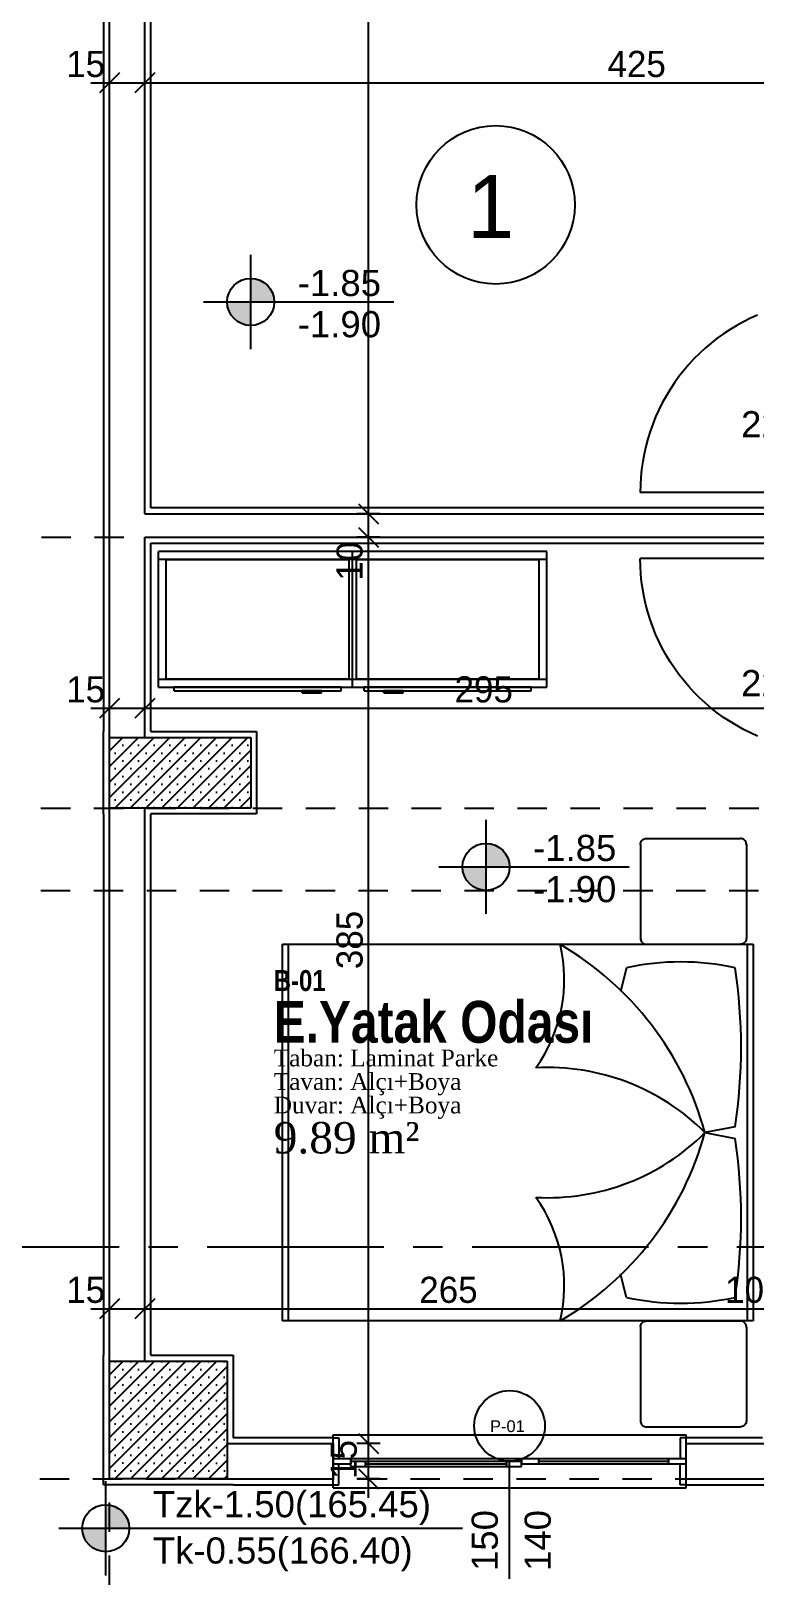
# Model space of a CAD drawing. Header units: metres. Extents: x -220 to 294, y -29 to 18.
# Drawn here: x -113.52 to -110.44, y -0.65 to 5.95 of the extents above; entities that cross this region are included whole.
import ezdxf

# ---------------------------------------------------------------- set-up
doc = ezdxf.new("R2010")
doc.units = ezdxf.units.M
doc.header["$MEASUREMENT"] = 0
doc.linetypes.add('CENTER2', pattern=[1.125, 0.75, -0.125, 0.125, -0.125])
doc.linetypes.add('HIDDEN2', pattern=[0.1875, 0.125, -0.0625])
for name, color, linetype in [('Aks', 7, 'Continuous'), ('Cember', 7, 'Continuous'), ('Duvar', 7, 'Continuous'), ('Kapi_Pencere', 7, 'Continuous'), ('Kolon', 7, 'Continuous'), ('Kot', 7, 'Continuous'), ('Kutuphane', 7, 'Continuous'), ('Mahal', 7, 'Continuous'), ('Olculendirme', 7, 'Continuous'), ('Standart', 7, 'Continuous'), ('Yazi', 7, 'Continuous')]:
    doc.layers.add(name, color=color, linetype=linetype)
doc.styles.add('arial_1_18', font='arial.ttf', dxfattribs={"height": 0.2})
doc.styles.add('comic sans ms_1_18', font='comic.ttf', dxfattribs={"height": 0.2})
doc.styles.add('comic sans msbold_1_18', font='comicbd.ttf', dxfattribs={"height": 0.2})
doc.styles.add('swis721 cn btbold_1_18', font='swisscb.ttf', dxfattribs={"height": 0.2})
doc.styles.add('times new roman tur_1_18', font='times.ttf', dxfattribs={"height": 0.2})

msp = doc.modelspace()

# ---------------------------------------------------------------- hatches: boundary and pattern name
at = {"layer": 'Kolon', "linetype": 'Continuous', "lineweight": -3}
h = msp.add_hatch(dxfattribs=at)
h.set_pattern_fill('SACNCR', color=47, scale=0.5, style=0)
h.paths.add_polyline_path([(-113.183, 2.65), (-113.183, 2.95), (-112.583, 2.95), (-112.583, 2.65)])
h = msp.add_hatch(dxfattribs=at)
h.set_pattern_fill('SACNCR', color=47, scale=0.5, style=0)
h.paths.add_polyline_path([(-113.183, -0.2), (-113.183, 0.3), (-112.683, 0.3), (-112.683, -0.2)])
at = {"layer": 'Kot', "linetype": 'Continuous', "lineweight": -3}
for points in [[(-112.483, 4.8), (-112.4836, 4.8112), (-112.4855, 4.8223), (-112.4886, 4.833), (-112.4929, 4.8434), (-112.4983, 4.8532), (-112.5048, 4.8623), (-112.5123, 4.8707), (-112.5206, 4.8782), (-112.5298, 4.8847), (-112.5396, 4.8901), (-112.55, 4.8944), (-112.5607, 4.8975), (-112.5718, 4.8994), (-112.583, 4.9), (-112.583, 4.8)], [(-112.683, 4.8), (-112.6824, 4.7888), (-112.6805, 4.7777), (-112.6774, 4.767), (-112.6731, 4.7566), (-112.6677, 4.7468), (-112.6612, 4.7377), (-112.6537, 4.7293), (-112.6453, 4.7218), (-112.6362, 4.7153), (-112.6264, 4.7099), (-112.616, 4.7056), (-112.6052, 4.7025), (-112.5942, 4.7006), (-112.583, 4.7), (-112.583, 4.8)], [(-111.483, 2.4), (-111.4836, 2.4112), (-111.4855, 2.4223), (-111.4886, 2.433), (-111.4929, 2.4434), (-111.4983, 2.4532), (-111.5048, 2.4623), (-111.5123, 2.4707), (-111.5206, 2.4782), (-111.5298, 2.4847), (-111.5396, 2.4901), (-111.55, 2.4944), (-111.5607, 2.4975), (-111.5718, 2.4994), (-111.583, 2.5), (-111.583, 2.4)], [(-111.683, 2.4), (-111.6824, 2.3888), (-111.6805, 2.3777), (-111.6774, 2.367), (-111.6731, 2.3566), (-111.6677, 2.3468), (-111.6612, 2.3377), (-111.6537, 2.3293), (-111.6453, 2.3218), (-111.6362, 2.3153), (-111.6264, 2.3099), (-111.616, 2.3056), (-111.6052, 2.3025), (-111.5942, 2.3006), (-111.583, 2.3), (-111.583, 2.4)]]:
    msp.add_hatch(color=216, dxfattribs=at).paths.add_polyline_path(points)
at = {"layer": 'Standart', "linetype": 'Continuous', "lineweight": -3}
for points in [[(-113.0988, -0.4098), (-113.0994, -0.3986), (-113.1013, -0.3875), (-113.1044, -0.3768), (-113.1087, -0.3664), (-113.1141, -0.3566), (-113.1206, -0.3474), (-113.1281, -0.3391), (-113.1365, -0.3316), (-113.1456, -0.3251), (-113.1554, -0.3197), (-113.1658, -0.3154), (-113.1766, -0.3123), (-113.1876, -0.3104), (-113.1988, -0.3098), (-113.1988, -0.4098)], [(-113.2988, -0.4098), (-113.2982, -0.421), (-113.2963, -0.432), (-113.2932, -0.4428), (-113.2889, -0.4532), (-113.2835, -0.463), (-113.277, -0.4721), (-113.2695, -0.4805), (-113.2612, -0.488), (-113.252, -0.4945), (-113.2422, -0.4999), (-113.2318, -0.5042), (-113.2211, -0.5073), (-113.21, -0.5092), (-113.1988, -0.5098), (-113.1988, -0.4098)]]:
    msp.add_hatch(color=216, dxfattribs=at).paths.add_polyline_path(points)

# ---------------------------------------------------------------- linework, layer by layer
at = {"layer": 'Aks', "color": 248, "linetype": 'HIDDEN2', "lineweight": -3}
for points in [[(-113.183, -3.575), (-113.183, 12.0099)], [(-114.1474, 3.8), (-94.6957, 3.8)], [(-114.1492, 2.65), (-94.6957, 2.65)], [(-114.1498, 2.3), (-94.6957, 2.3)], [(-114.1538, -0.2), (-94.6957, -0.2)]]:
    msp.add_lwpolyline(points, dxfattribs=at)
at = {"layer": 'Cember', "color": 237, "linetype": 'Continuous', "lineweight": -3}
msp.add_circle((-111.5421, 5.2126), 0.3365, dxfattribs=at)
at = {"layer": 'Duvar', "color": 166, "linetype": 'Continuous', "lineweight": -3}
for points in [[(-113.183, 3.8), (-113.183, 8)], [(-113.033, 3.9), (-113.033, 8)], [(-113.033, 3.9), (-110.083, 3.9)], [(-113.183, 2.95), (-113.183, 3.8)], [(-113.033, 2.95), (-113.033, 3.8)], [(-113.033, 3.8), (-110.083, 3.8)], [(-113.183, 0.3), (-113.183, 2.65)], [(-113.033, 0.3), (-113.033, 2.65)], [(-112.683, -0.05), (-112.233, -0.05)], [(-112.233, -0.05), (-112.233, -0.2)], [(-110.733, -0.05), (-110.383, -0.05)], [(-110.733, -0.2), (-110.733, -0.05)], [(-112.683, -0.2), (-112.233, -0.2)], [(-110.733, -0.2), (-110.383, -0.2)]]:
    msp.add_lwpolyline(points, dxfattribs=at)
at = {"layer": 'Duvar', "color": 187, "linetype": 'Continuous', "lineweight": -3}
for points in [[(-113.208, 7.9749), (-113.208, 3.8)], [(-113.008, 3.925), (-113.008, 7.9749)], [(-110.108, 3.925), (-113.008, 3.925)], [(-113.208, 3.8), (-113.208, 2.9751)], [(-113.008, 2.9751), (-113.008, 3.775)], [(-113.008, 3.775), (-110.108, 3.775)], [(-113.208, 2.6249), (-113.208, 0.3251)], [(-113.008, 0.3251), (-113.008, 2.6249)], [(-112.233, -0.025), (-112.6579, -0.025)], [(-112.233, -0.025), (-112.208, -0.025)], [(-112.208, -0.025), (-112.208, -0.1137)], [(-110.733, -0.025), (-110.758, -0.025)], [(-110.758, -0.025), (-110.758, -0.1137)], [(-110.408, -0.025), (-110.733, -0.025)], [(-112.208, -0.225), (-112.208, -0.1362)], [(-110.758, -0.225), (-110.758, -0.1362)], [(-112.6579, -0.225), (-112.233, -0.225)], [(-112.233, -0.225), (-112.208, -0.225)], [(-110.733, -0.225), (-110.758, -0.225)], [(-110.733, -0.225), (-110.383, -0.225)]]:
    msp.add_lwpolyline(points, dxfattribs=at)
at = {"layer": 'Kapi_Pencere', "color": 98, "linetype": 'Continuous', "lineweight": -3}
for points in [[(-110.518, 4.7001), (-110.5463, 4.6831)], [(-110.4891, 4.7161), (-110.518, 4.7001)], [(-110.4595, 4.7308), (-110.4891, 4.7161)], [(-110.4294, 4.7444), (-110.4595, 4.7308)], [(-110.6266, 4.6252), (-110.6518, 4.6038)], [(-110.6006, 4.6455), (-110.6266, 4.6252)], [(-110.5738, 4.6648), (-110.6006, 4.6455)], [(-110.5463, 4.6831), (-110.5738, 4.6648)], [(-110.6994, 4.558), (-110.7218, 4.5338)], [(-110.676, 4.5814), (-110.6994, 4.558)], [(-110.6518, 4.6038), (-110.676, 4.5814)], [(-110.7432, 4.5086), (-110.7635, 4.4826)], [(-110.7218, 4.5338), (-110.7432, 4.5086)], [(-110.8011, 4.4283), (-110.8181, 4.4)], [(-110.7828, 4.4558), (-110.8011, 4.4283)], [(-110.7635, 4.4826), (-110.7828, 4.4558)], [(-110.8341, 4.3711), (-110.8488, 4.3415)], [(-110.8181, 4.4), (-110.8341, 4.3711)], [(-110.8624, 4.3114), (-110.8747, 4.2808)], [(-110.8488, 4.3415), (-110.8624, 4.3114)], [(-110.8858, 4.2497), (-110.8956, 4.2181)], [(-110.8747, 4.2808), (-110.8858, 4.2497)], [(-110.9042, 4.1862), (-110.9114, 4.154)], [(-110.8956, 4.2181), (-110.9042, 4.1862)], [(-110.9174, 4.1215), (-110.922, 4.0888)], [(-110.9114, 4.154), (-110.9174, 4.1215)], [(-110.9253, 4.056), (-110.9273, 4.023)], [(-110.922, 4.0888), (-110.9253, 4.056)], [(-110.9273, 4.023), (-110.928, 3.99)], [(-110.108, 3.99), (-110.928, 3.99)], [(-110.9273, 3.677), (-110.928, 3.71)], [(-110.108, 3.71), (-110.928, 3.71)], [(-110.9253, 3.644), (-110.9273, 3.677)], [(-110.922, 3.6112), (-110.9253, 3.644)], [(-110.9174, 3.5785), (-110.922, 3.6112)], [(-110.9114, 3.546), (-110.9174, 3.5785)], [(-110.9042, 3.5138), (-110.9114, 3.546)], [(-110.8956, 3.4819), (-110.9042, 3.5138)], [(-110.8858, 3.4503), (-110.8956, 3.4819)], [(-110.8747, 3.4192), (-110.8858, 3.4503)], [(-110.8624, 3.3886), (-110.8747, 3.4192)], [(-110.8488, 3.3585), (-110.8624, 3.3886)], [(-110.8341, 3.3289), (-110.8488, 3.3585)], [(-110.8181, 3.3), (-110.8341, 3.3289)], [(-110.8011, 3.2717), (-110.8181, 3.3)], [(-110.7828, 3.2442), (-110.8011, 3.2717)], [(-110.7635, 3.2174), (-110.7828, 3.2442)], [(-110.7432, 3.1914), (-110.7635, 3.2174)], [(-110.7218, 3.1662), (-110.7432, 3.1914)], [(-110.6994, 3.142), (-110.7218, 3.1662)], [(-110.676, 3.1186), (-110.6994, 3.142)], [(-110.6518, 3.0962), (-110.676, 3.1186)], [(-110.6266, 3.0748), (-110.6518, 3.0962)], [(-110.6006, 3.0545), (-110.6266, 3.0748)], [(-110.5738, 3.0352), (-110.6006, 3.0545)], [(-110.5463, 3.0169), (-110.5738, 3.0352)], [(-110.518, 2.9999), (-110.5463, 3.0169)], [(-110.4891, 2.9839), (-110.518, 2.9999)], [(-110.4595, 2.9692), (-110.4891, 2.9839)], [(-110.4294, 2.9556), (-110.4595, 2.9692)], [(-112.233, -0.1137), (-112.233, -0.0125)], [(-112.233, -0.0125), (-110.733, -0.0125)], [(-110.733, -0.1137), (-110.733, -0.0125)], [(-112.233, -0.1137), (-112.158, -0.1137)], [(-112.233, -0.1362), (-112.233, -0.1137)], [(-112.158, -0.1137), (-111.433, -0.1137)], [(-112.158, -0.125), (-112.158, -0.1137)], [(-112.158, -0.1137), (-112.158, -0.1362)], [(-112.158, -0.1362), (-112.158, -0.125)], [(-112.158, -0.125), (-112.0955, -0.125)], [(-112.158, -0.1475), (-112.158, -0.125)], [(-112.0955, -0.125), (-111.4955, -0.125)], [(-112.0955, -0.1325), (-112.0955, -0.125)], [(-112.0955, -0.125), (-112.0955, -0.1475)], [(-111.4955, -0.125), (-111.433, -0.125)], [(-111.4955, -0.1325), (-111.4955, -0.125)], [(-111.4955, -0.125), (-111.4955, -0.1475)], [(-111.483, -0.625), (-111.483, -0.125)], [(-111.433, -0.1137), (-111.358, -0.1137)], [(-111.433, -0.125), (-111.433, -0.1137)], [(-111.433, -0.1137), (-111.433, -0.1362)], [(-111.433, -0.1362), (-111.433, -0.125)], [(-111.433, -0.1475), (-111.433, -0.125)], [(-111.358, -0.1137), (-110.808, -0.1137)], [(-111.358, -0.1175), (-111.358, -0.1137)], [(-111.358, -0.1362), (-111.358, -0.1137)], [(-111.358, -0.1175), (-111.358, -0.1325)], [(-111.358, -0.125), (-110.808, -0.125)], [(-110.808, -0.1137), (-110.733, -0.1137)], [(-110.808, -0.1175), (-110.808, -0.1137)], [(-110.808, -0.1137), (-110.808, -0.1362)], [(-110.808, -0.1325), (-110.808, -0.1175)], [(-110.733, -0.1362), (-110.733, -0.1137)], [(-112.233, -0.1362), (-112.158, -0.1362)], [(-112.233, -0.2375), (-112.233, -0.1362)], [(-112.158, -0.1475), (-112.158, -0.1362)], [(-112.158, -0.1475), (-112.0955, -0.1475)], [(-112.0955, -0.14), (-112.0955, -0.1325)], [(-112.0955, -0.1362), (-111.4955, -0.1362)], [(-112.0955, -0.1475), (-112.0955, -0.14)], [(-112.0955, -0.1475), (-111.4955, -0.1475)], [(-111.4955, -0.1325), (-111.4955, -0.14)], [(-111.4955, -0.1475), (-111.4955, -0.14)], [(-111.4955, -0.1475), (-111.433, -0.1475)], [(-111.433, -0.1362), (-111.358, -0.1362)], [(-111.433, -0.1475), (-111.433, -0.1362)], [(-111.358, -0.1362), (-111.358, -0.1325)], [(-111.358, -0.1362), (-110.808, -0.1362)], [(-110.808, -0.1362), (-110.808, -0.1325)], [(-110.808, -0.1362), (-110.733, -0.1362)], [(-110.733, -0.2375), (-110.733, -0.1362)], [(-112.233, -0.2375), (-110.733, -0.2375)]]:
    msp.add_lwpolyline(points, dxfattribs=at)
msp.add_circle((-111.483, 0.025), 0.15, dxfattribs=at)
at = {"layer": 'Kolon', "color": 187, "linetype": 'Continuous', "lineweight": -3}
for points in [[(-113.2081, 2.6249), (-113.2081, 2.9751)], [(-113.2081, 2.9751), (-113.208, 2.9751)], [(-113.008, 2.9751), (-112.5579, 2.9751)], [(-112.5579, 2.9751), (-112.5579, 2.6249)], [(-113.208, 2.6249), (-113.2081, 2.6249)], [(-112.5579, 2.6249), (-113.008, 2.6249)], [(-113.2081, -0.2251), (-113.2081, 0.3251)], [(-113.2081, 0.3251), (-113.208, 0.3251)], [(-113.008, 0.3251), (-112.6579, 0.3251)], [(-112.6579, 0.3251), (-112.6579, -0.025)], [(-112.6579, -0.2251), (-113.2081, -0.2251)], [(-112.6579, -0.225), (-112.6579, -0.2251)]]:
    msp.add_lwpolyline(points, dxfattribs=at)
at = {"layer": 'Kolon', "color": 177, "linetype": 'Continuous', "lineweight": -3}
for points in [[(-113.183, 2.65), (-113.183, 2.95)], [(-113.183, 2.95), (-112.583, 2.95)], [(-112.583, 2.95), (-112.583, 2.65)], [(-112.583, 2.65), (-113.183, 2.65)], [(-113.183, -0.2), (-113.183, 0.3)], [(-113.183, 0.3), (-112.683, 0.3)], [(-112.683, 0.3), (-112.683, -0.2)], [(-112.683, -0.2), (-113.183, -0.2)]]:
    msp.add_lwpolyline(points, dxfattribs=at)
at = {"layer": 'Kot', "color": 216, "linetype": 'Continuous', "lineweight": -3}
for points in [[(-112.583, 4.6), (-112.583, 5)], [(-112.783, 4.8), (-112.383, 4.8)], [(-112.383, 4.8), (-111.975, 4.8)], [(-111.583, 2.2), (-111.583, 2.6)], [(-111.783, 2.4), (-111.383, 2.4)], [(-111.383, 2.4), (-110.975, 2.4)]]:
    msp.add_lwpolyline(points, dxfattribs=at)
for centre in [(-112.583, 4.8), (-111.583, 2.4)]:
    msp.add_circle(centre, 0.1, dxfattribs=at)
at = {"layer": 'Kutuphane', "color": 253, "linetype": 'Continuous', "lineweight": -3}
for points in [[(-112.1498, 3.7393), (-112.9748, 3.7393)], [(-112.9748, 3.7065), (-112.9748, 3.7393)], [(-112.1498, 3.7065), (-112.9748, 3.7065)], [(-112.9748, 3.1969), (-112.9748, 3.7065)], [(-112.9418, 3.7065), (-112.9748, 3.7065)], [(-112.9418, 3.1969), (-112.9418, 3.7065)], [(-112.9418, 3.7065), (-112.1663, 3.7065)], [(-112.1663, 3.7065), (-112.1663, 3.1969)], [(-112.1333, 3.7065), (-112.1663, 3.7065)], [(-111.3248, 3.7393), (-112.1498, 3.7393)], [(-112.1498, 3.7065), (-112.1498, 3.7393)], [(-111.3248, 3.7065), (-112.1498, 3.7065)], [(-112.1498, 3.1969), (-112.1498, 3.7065)], [(-112.1333, 3.1969), (-112.1333, 3.7065)], [(-112.1333, 3.7065), (-111.3578, 3.7065)], [(-111.3248, 3.7065), (-111.3578, 3.7065)], [(-111.3578, 3.1969), (-111.3578, 3.7065)], [(-111.3248, 3.7065), (-111.3248, 3.7393)], [(-111.3248, 3.1969), (-111.3248, 3.7065)], [(-112.9748, 3.1969), (-112.1498, 3.1969)], [(-112.9748, 3.1969), (-112.9418, 3.1969)], [(-112.9748, 3.164), (-112.9748, 3.1969)], [(-112.1663, 3.1969), (-112.9418, 3.1969)], [(-112.1663, 3.1969), (-112.1333, 3.1969)], [(-112.1498, 3.1969), (-111.3248, 3.1969)], [(-112.1498, 3.164), (-112.1498, 3.1969)], [(-111.3578, 3.1969), (-112.1333, 3.1969)], [(-111.3578, 3.1969), (-111.3248, 3.1969)], [(-111.3248, 3.164), (-111.3248, 3.1969)], [(-112.9748, 3.164), (-112.1498, 3.164)], [(-112.1993, 3.164), (-112.9088, 3.164)], [(-112.9088, 3.1476), (-112.9088, 3.164)], [(-112.9088, 3.1476), (-112.1993, 3.1476)], [(-112.2818, 3.1476), (-112.3643, 3.1476)], [(-112.3643, 3.1393), (-112.3643, 3.1476)], [(-112.3643, 3.1393), (-112.2818, 3.1393)], [(-112.2818, 3.1393), (-112.2818, 3.1476)], [(-112.1993, 3.1476), (-112.1993, 3.164)], [(-112.1498, 3.164), (-111.3248, 3.164)], [(-111.3908, 3.164), (-112.1003, 3.164)], [(-112.1003, 3.1476), (-112.1003, 3.164)], [(-112.1003, 3.1476), (-111.3908, 3.1476)], [(-111.9353, 3.1476), (-112.0178, 3.1476)], [(-112.0178, 3.1393), (-112.0178, 3.1476)], [(-112.0178, 3.1393), (-111.9353, 3.1393)], [(-111.9353, 3.1393), (-111.9353, 3.1476)], [(-111.3908, 3.1476), (-111.3908, 3.164)], [(-110.9241, 2.507), (-110.922, 2.5105)], [(-110.922, 2.5105), (-110.9194, 2.5135)], [(-110.9194, 2.5135), (-110.9163, 2.5161)], [(-110.9163, 2.5161), (-110.9129, 2.5182)], [(-110.9129, 2.5182), (-110.9092, 2.5197)], [(-110.9092, 2.5197), (-110.9053, 2.5207)], [(-110.9053, 2.5207), (-110.9013, 2.521)], [(-110.9013, 2.521), (-110.5024, 2.521)], [(-110.4984, 2.5207), (-110.5024, 2.521)], [(-110.4945, 2.5197), (-110.4984, 2.5207)], [(-110.4908, 2.5182), (-110.4945, 2.5197)], [(-110.4874, 2.5161), (-110.4908, 2.5182)], [(-110.4844, 2.5135), (-110.4874, 2.5161)], [(-110.4817, 2.5105), (-110.4844, 2.5135)], [(-110.4797, 2.507), (-110.4817, 2.5105)], [(-110.9269, 2.4954), (-110.9266, 2.4994)], [(-110.9269, 2.4954), (-110.9269, 2.0966)], [(-110.9266, 2.4994), (-110.9256, 2.5033)], [(-110.9256, 2.5033), (-110.9241, 2.507)], [(-110.4781, 2.5033), (-110.4797, 2.507)], [(-110.4772, 2.4994), (-110.4781, 2.5033)], [(-110.4769, 2.4954), (-110.4772, 2.4994)], [(-110.4769, 2.4954), (-110.4769, 2.0966)], [(-112.448, 0.471), (-112.448, 2.071)], [(-112.448, 2.071), (-112.4223, 2.071)], [(-112.4223, 2.071), (-110.4736, 2.071)], [(-112.4223, 0.471), (-112.4223, 2.071)], [(-110.9269, 2.0966), (-110.9266, 2.0926)], [(-110.9266, 2.0926), (-110.9256, 2.0887)], [(-110.9256, 2.0887), (-110.9241, 2.085)], [(-110.9241, 2.085), (-110.922, 2.0815)], [(-110.922, 2.0815), (-110.9194, 2.0785)], [(-110.9194, 2.0785), (-110.9163, 2.0759)], [(-110.9163, 2.0759), (-110.9129, 2.0738)], [(-110.9129, 2.0738), (-110.9092, 2.0722)], [(-110.9092, 2.0722), (-110.9053, 2.0713)], [(-110.9053, 2.0713), (-110.9013, 2.071)], [(-110.9013, 2.071), (-110.5024, 2.071)], [(-110.4984, 2.0713), (-110.5024, 2.071)], [(-110.4945, 2.0722), (-110.4984, 2.0713)], [(-110.4908, 2.0738), (-110.4945, 2.0722)], [(-110.4874, 2.0759), (-110.4908, 2.0738)], [(-110.4844, 2.0785), (-110.4874, 2.0759)], [(-110.4817, 2.0815), (-110.4844, 2.0785)], [(-110.4797, 2.085), (-110.4817, 2.0815)], [(-110.4781, 2.0887), (-110.4797, 2.085)], [(-110.4772, 2.0926), (-110.4781, 2.0887)], [(-110.4769, 2.0966), (-110.4772, 2.0926)], [(-110.4736, 2.071), (-110.4736, 0.471)], [(-110.4736, 2.071), (-110.448, 2.071)], [(-110.448, 2.071), (-110.448, 0.471)], [(-110.9864, 1.971), (-111.0121, 1.871)], [(-110.5249, 1.296), (-110.6531, 1.271)], [(-110.6531, 1.271), (-110.5249, 1.246)], [(-110.9864, 0.571), (-111.0121, 0.671)], [(-112.4223, 0.471), (-112.448, 0.471)], [(-110.4736, 0.471), (-112.4223, 0.471)], [(-110.922, 0.4605), (-110.9194, 0.4635)], [(-110.9194, 0.4635), (-110.9163, 0.4661)], [(-110.9163, 0.4661), (-110.9129, 0.4682)], [(-110.9129, 0.4682), (-110.9092, 0.4697)], [(-110.9092, 0.4697), (-110.9053, 0.4707)], [(-110.9053, 0.4707), (-110.9013, 0.471)], [(-110.9013, 0.471), (-110.5024, 0.471)], [(-110.4984, 0.4707), (-110.5024, 0.471)], [(-110.4945, 0.4697), (-110.4984, 0.4707)], [(-110.4908, 0.4682), (-110.4945, 0.4697)], [(-110.4874, 0.4661), (-110.4908, 0.4682)], [(-110.4844, 0.4635), (-110.4874, 0.4661)], [(-110.4817, 0.4605), (-110.4844, 0.4635)], [(-110.448, 0.471), (-110.4736, 0.471)], [(-110.9269, 0.4454), (-110.9266, 0.4494)], [(-110.9269, 0.4454), (-110.9269, 0.0466)], [(-110.9266, 0.4494), (-110.9256, 0.4533)], [(-110.9256, 0.4533), (-110.9241, 0.457)], [(-110.9241, 0.457), (-110.922, 0.4605)], [(-110.4797, 0.457), (-110.4817, 0.4605)], [(-110.4781, 0.4533), (-110.4797, 0.457)], [(-110.4772, 0.4494), (-110.4781, 0.4533)], [(-110.4769, 0.4454), (-110.4772, 0.4494)], [(-110.4769, 0.4454), (-110.4769, 0.0466)], [(-110.9269, 0.0466), (-110.9266, 0.0426)], [(-110.9266, 0.0426), (-110.9256, 0.0387)], [(-110.9256, 0.0387), (-110.9241, 0.035)], [(-110.9241, 0.035), (-110.922, 0.0315)], [(-110.922, 0.0315), (-110.9194, 0.0285)], [(-110.9194, 0.0285), (-110.9163, 0.0259)], [(-110.9163, 0.0259), (-110.9129, 0.0238)], [(-110.9129, 0.0238), (-110.9092, 0.0222)], [(-110.9092, 0.0222), (-110.9053, 0.0213)], [(-110.9053, 0.0213), (-110.9013, 0.021)], [(-110.9013, 0.021), (-110.5024, 0.021)], [(-110.4984, 0.0213), (-110.5024, 0.021)], [(-110.4945, 0.0222), (-110.4984, 0.0213)], [(-110.4908, 0.0238), (-110.4945, 0.0222)], [(-110.4874, 0.0259), (-110.4908, 0.0238)], [(-110.4844, 0.0285), (-110.4874, 0.0259)], [(-110.4817, 0.0315), (-110.4844, 0.0285)], [(-110.4797, 0.035), (-110.4817, 0.0315)], [(-110.4781, 0.0387), (-110.4797, 0.035)], [(-110.4772, 0.0426), (-110.4781, 0.0387)], [(-110.4769, 0.0466), (-110.4772, 0.0426)]]:
    msp.add_lwpolyline(points, dxfattribs=at)
for centre, major_axis, start_param, end_param in [((-111.9255, 1.921), (0.6748, 0), 5.676739, 6.513188), ((-111.9702, 0.9328), (1.362, 0), 0.257475, 1.029527), ((-110.7556, 0.971), (1.0513, 0), 1.349482, 1.792111), ((-112.8197, 1.6335), (2.3208, 0), 6.133476, 6.432895), ((-111.32, 0.6442), (0.9263, 0), 0.767022, 1.625903), ((-111.32, 1.8978), (0.9263, 0), 4.657282, 5.516163), ((-111.9702, 1.6092), (1.362, 0), 5.253658, 6.02571), ((-112.8197, 0.9085), (2.3208, 0), 6.133476, 6.432895), ((-111.9255, 0.621), (0.6748, 0), 6.053182, 6.889631), ((-110.7556, 1.571), (1.0513, 0), 4.491075, 4.933703)]:
    msp.add_ellipse(centre, major_axis=major_axis, ratio=0.975, start_param=start_param, end_param=end_param, dxfattribs=at)
at = {"layer": 'Olculendirme', "color": 47, "linetype": 'Continuous', "lineweight": -3}
for points in [[(-112.0825, -0.28), (-112.0825, 8.58)], [(-113.183, 5.6806), (-113.183, 5.7806)], [(-113.033, 5.6806), (-113.033, 5.7806)], [(-113.263, 5.7306), (-98.9542, 5.7306)], [(-112.0325, 3.9), (-112.1325, 3.9)], [(-112.0325, 3.8), (-112.1325, 3.8)], [(-113.183, 3.0236), (-113.183, 3.1236)], [(-113.033, 3.0236), (-113.033, 3.1236)], [(-113.263, 3.0736), (-98.9542, 3.0736)], [(-113.183, 0.4727), (-113.183, 0.5727)], [(-113.033, 0.4727), (-113.033, 0.5727)], [(-113.263, 0.5227), (-98.9542, 0.5227)], [(-112.0325, -0.05), (-112.1325, -0.05)], [(-112.0325, -0.2), (-112.1325, -0.2)]]:
    msp.add_lwpolyline(points, dxfattribs=at)
at = {"layer": 'Olculendirme', "color": 59, "linetype": 'Continuous', "lineweight": -3}
for points in [[(-113.1406, 5.773), (-113.2254, 5.6881)], [(-112.9906, 5.773), (-113.0754, 5.6881)], [(-112.125, 3.9424), (-112.0401, 3.8576)], [(-112.125, 3.8424), (-112.0401, 3.7576)], [(-113.1406, 3.116), (-113.2254, 3.0312)], [(-112.9906, 3.116), (-113.0754, 3.0312)], [(-113.1406, 0.5651), (-113.2254, 0.4802)], [(-112.9906, 0.5651), (-113.0754, 0.4802)], [(-112.125, -0.0076), (-112.0401, -0.0924)], [(-112.125, -0.1576), (-112.0401, -0.2424)]]:
    msp.add_lwpolyline(points, dxfattribs=at)
at = {"layer": 'Standart', "color": 250, "linetype": 'CENTER2', "lineweight": -3}
msp.add_lwpolyline([(-113.8924, 0.7855), (-94.0509, 0.7855)], dxfattribs=at)
at = {"layer": 'Standart', "color": 216, "linetype": 'Continuous', "lineweight": -3}
for points in [[(-113.1988, -0.6098), (-113.1988, -0.2098)], [(-113.3988, -0.4098), (-111.6826, -0.4098)]]:
    msp.add_lwpolyline(points, dxfattribs=at)
msp.add_circle((-113.1988, -0.4098), 0.1, dxfattribs=at)

# ---------------------------------------------------------------- texts
at = {"layer": 'Kapi_Pencere', "color": 98, "linetype": 'Continuous', "lineweight": -3, "style": 'arial_1_18'}
for s, height, p in [('220', 0.11111, (-110.4993, 4.225)), ('220', 0.11111, (-110.4993, 3.125)), ('P-01', 0.05, (-111.566, -0.0012))]:
    msp.add_text(s, height=height, dxfattribs=at).set_placement(p)
for s, p in [('150', (-111.533, -0.5913)), ('140', (-111.308, -0.5913))]:
    msp.add_text(s, height=0.11111, rotation=90, dxfattribs=at).set_placement(p)
at = {"layer": 'Kot', "color": 19, "linetype": 'Continuous', "lineweight": -3, "style": 'arial_1_18'}
for s, p in [('-1.85', (-112.383, 4.825)), ('-1.90', (-112.383, 4.65)), ('-1.85', (-111.383, 2.425)), ('-1.90', (-111.383, 2.25))]:
    msp.add_text(s, height=0.11111, dxfattribs=at).set_placement(p)
at = {"layer": 'Mahal', "color": 15, "linetype": 'Continuous', "lineweight": -3, "style": 'swis721 cn btbold_1_18'}
for s, height, p in [('B-01', 0.08889, (-112.4852, 1.8726)), ('E.Yatak Odası', 0.177778, (-112.4852, 1.6526))]:
    msp.add_text(s, height=height, dxfattribs=at).set_placement(p)
at = {"layer": 'Mahal', "color": 58, "linetype": 'Continuous', "lineweight": -3, "style": 'times new roman tur_1_18'}
for s, p in [('Taban: Laminat Parke', (-112.4852, 1.5526)), ('Tavan: Alçı+Boya', (-112.4852, 1.4526)), ('Duvar: Alçı+Boya', (-112.4852, 1.3526))]:
    msp.add_text(s, height=0.071111, dxfattribs=at).set_placement(p)
at = {"layer": 'Mahal', "color": 38, "linetype": 'Continuous', "lineweight": -3, "style": 'times new roman tur_1_18'}
msp.add_text('9.89 m²', height=0.13333, dxfattribs=at).set_placement((-112.4852, 1.1826))
at = {"layer": 'Olculendirme', "color": 19, "linetype": 'Continuous', "lineweight": -3, "style": 'comic sans ms_1_18'}
for s, p in [('15', (-113.367, 5.7556)), ('425', (-111.0668, 5.7556)), ('15', (-113.367, 3.0986)), ('295', (-111.7168, 3.0986)), ('15', (-113.367, 0.5477)), ('265', (-111.8668, 0.5477)), ('10', (-110.567, 0.5477))]:
    msp.add_text(s, height=0.11111, dxfattribs=at).set_placement(p)
for s, p in [('10', (-112.1075, 3.616)), ('385', (-112.1075, 1.9655)), ('15', (-112.1325, -0.2))]:
    msp.add_text(s, height=0.11111, rotation=90, dxfattribs=at).set_placement(p)
at = {"layer": 'Standart', "color": 19, "linetype": 'Continuous', "lineweight": -3, "style": 'arial_1_18'}
for s, p in [('Tzk-1.50(165.45)', (-112.9988, -0.3632)), ('Tk-0.55(166.40)', (-112.9988, -0.5598))]:
    msp.add_text(s, height=0.111111, dxfattribs=at).set_placement(p)
at = {"layer": 'Yazi', "color": 216, "linetype": 'Continuous', "lineweight": -3, "style": 'comic sans msbold_1_18'}
msp.add_text('1', height=0.2667, dxfattribs=at).set_placement((-111.6624, 5.0719))

doc.saveas('drawing.dxf')
